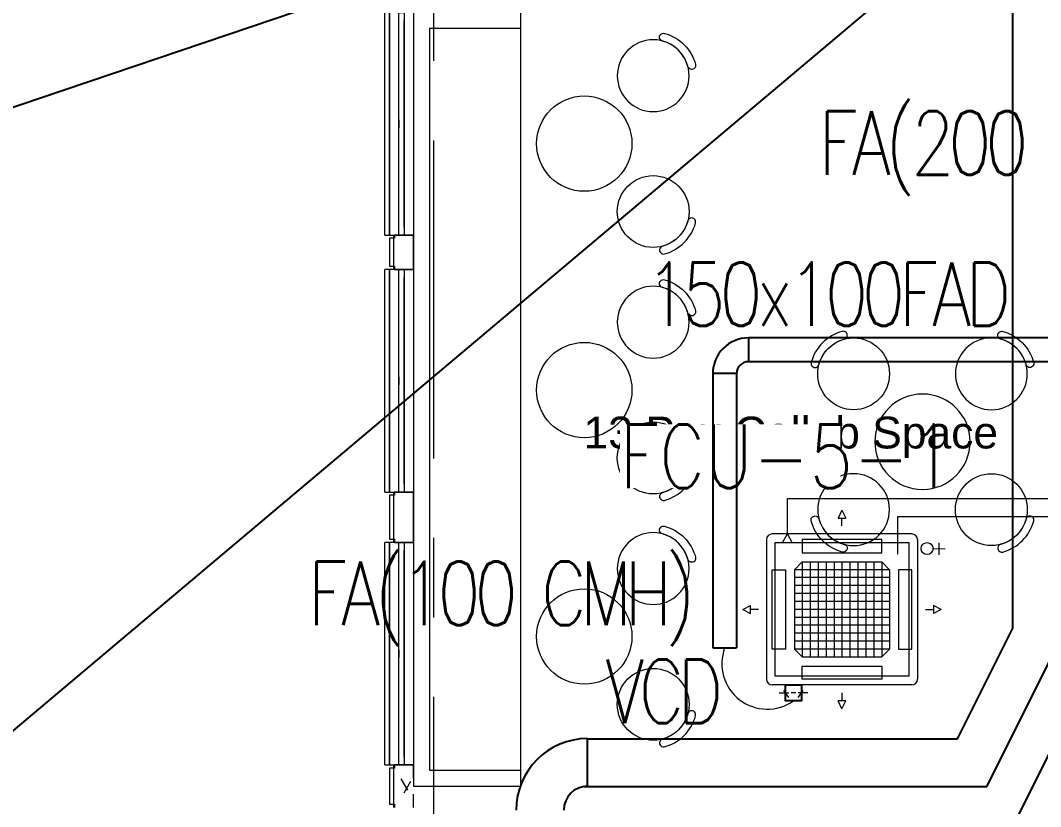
# Model space of a CAD drawing. Header units: millimetres. Extents: x 50620 to 404449, y -131543 to 97.
# Drawn here: x 346388 to 352809, y -40593 to -35648 of the extents above; entities that cross this region are included whole.
import ezdxf

# ---------------------------------------------------------------- set-up
doc = ezdxf.new("R2010")
doc.units = ezdxf.units.MM
doc.linetypes.add('CONTINOUS', pattern=[0])
doc.linetypes.add('IDA - Grid Line', pattern=[3500, 2000, -500, 500, -500])
for name, color, linetype, lineweight in [('1599_DB_A_BLK2_HQ_R21-2ND STOREY 20230517--$0$A-_GENM----_M', 8, 'Continuous', 9), ('1599_DB_A_BLK2_HQ_R21-2ND STOREY 20230517--$0$A-_WIND----_E', 8, 'Continuous', 9), ('1599_DB_A_BLK2_HQ_R21-2ND STOREY 20230517--$0$S-_COLN----_E', 8, 'Continuous', 9), ('A-_FLOR----_E', 8, 'Continuous', 9), ('A-_GENM----_M', 8, 'Continuous', 9), ('A-_WALL----_E', 8, 'Continuous', 9), ('A-_WALL----_E-1', 8, 'Continuous', 18), ('A-_WALL----_H-2', 8, 'Continuous', 9), ('A-_WIND----_E', 8, 'Continuous', 9), ('M-_ACMV TX', 6, 'Continuous', 25), ('M-_ACON----_E-N', 7, 'Continuous', 9), ('M-_ARCHI', 8, 'Continuous', 5), ('M-AC-TEXT', 5, 'CONTINOUS', 25), ('M-ACMV_CDP', 190, 'DRAIN_PIPE', 13), ('M-ACMV_FAD', 3, 'Continuous', 25), ('M-ACMV_FCU', 5, 'Continuous', 25), ('M-ACMV_FLEXD', 222, 'Continuous', 25), ('M-ACMV_PW', 8, 'REFRIGERANT', 25), ('M-ACMV_REF-P', 134, '500-1-RP', 9), ('M-FA TEXT', 3, 'Continuous', 25), ('M_ACMV_ANNOTATION', 7, 'Continuous', 20)]:
    doc.layers.add(name, color=color, linetype=linetype, lineweight=lineweight)
doc.layers.add('S-_ANOTGRID_E-1', color=9, linetype='IDA - Grid Line', lineweight=5, true_color=0x808080)
doc.styles.add('1599_DB_A_BLK2_HQ_R21-2ND STOREY 20230517--$0$Arial', font='arial.ttf')
doc.styles.add('Arial', font='arial.ttf', dxfattribs={"width": 0.8, "height": 300})
doc.styles.add('ROMANS', font='romans.shx', dxfattribs={"width": 0.8})
doc.styles.get("Standard").update_dxf_attribs({"font": 'arial.ttf'})
doc.linetypes.add('500-1-RP', pattern='A,0.75,-0.5,0.75,-0.5,0.75,-0.5,0.75,-1.7,["RP",Standard,S=1,R=0,X=-1,Y=-0.5],-1.7', length=7.9)
doc.linetypes.add('BATTING', pattern='A,0.0001,-0.1,[134,ltypeshp.shx,S=0.1,R=0,X=-0.1,Y=0],-0.2,[134,ltypeshp.shx,S=0.1,R=180,X=0.1,Y=0],-0.1', length=0.4001)
doc.linetypes.add('DRAIN_PIPE', pattern='A,0.5,-0.2,["D",Standard,S=0.1,R=0,X=-0.1,Y=-0.05],-0.25', length=0.95)
doc.linetypes.add('REFRIGERANT', pattern='A,15,-5.08,["R",Standard,S=2.54,R=0,X=-2.54,Y=-1.27],-5.08', length=25.16)
doc.dimstyles.get("Standard").update_dxf_attribs({"dimtxt": 200, "dimasz": 150, "dimexe": 0.18, "dimexo": 0.0625, "dimgap": 10, "dimtad": 1, "dimtih": 1, "dimtoh": 1, "dimdec": 0, "dimzin": 0, "dimdsep": 46, "dimtxsty": 'Standard', "dimcen": 0.09, "dimclrd": 256, "dimclre": 256, "dimclrt": 256, "dimadec": 0, "dimazin": 0, "dimtfac": 1, "dimtdec": 0, "dimtofl": 0, "dimtmove": 0, "dimatfit": 3, "dimfxl": 1, "dimtolj": 1, "dimtzin": 0, "dimarcsym": 1})

# ---------------------------------------------------------------- blocks, each defined once
blk = doc.blocks.new('SSO')
at = {"layer": 'M-ACMV_PW', "color": 1, "linetype": 'ByBlock', "lineweight": 5}
for points in [[(1064770.8, 20778.3), (1064771.8, 20867.5)], [(1064770.8, 20778.3), (1064771.8, 20867.5)], [(1064770.8, 20778.3), (1064771.8, 20867.5)], [(1064770.8, 20778.3), (1064771.8, 20867.5)], [(1064770.8, 20778.3), (1064771.8, 20867.5)], [(1064770.8, 20778.3), (1064771.8, 20867.5)], [(1064815.9, 20822.4), (1064726.7, 20823.4)], [(1064815.9, 20822.4), (1064726.7, 20823.4)]]:
    blk.add_lwpolyline(points, dxfattribs=at)
blk.add_circle((1064770.3, 20733.6), 44.6, dxfattribs=at)
blk.add_circle((1064770.3, 20733.6), 44.6, dxfattribs=at)
blk = doc.blocks.new('A$C49267d6b')
at = {"layer": 'M-_ACON----_E-N', "lineweight": 0}
for p, q in [((0, 127), (0, 76.2)), ((-25.4, 76.2), (12.7, 101.6)), ((0, 63.5), (0, 38.1)), ((-25.4, 25.4), (12.7, 0)), ((0, -25.4), (0, 25.4))]:
    blk.add_line(p, q, dxfattribs=at)
blk = doc.blocks.new('A$C81577ca4')
at = {"layer": 'M-ACMV_REF-P', "lineweight": 0, "ltscale": 0.75}
for p, q in [((-36, -125), (-86, -125)), ((19, -95), (-36, -125)), ((19, -155), (-36, -125))]:
    blk.add_line(p, q, dxfattribs=at)
blk = doc.blocks.new('A$Ca8a76259')
at = {"layer": 'M-ACMV_FCU', "lineweight": 18}
for p, q in [((0, 625), (-25, 575)), ((0, 625), (25, 575)), ((-25, 575), (25, 575)), ((0, 525), (0, 575)), ((439, 475), (-439, 475)), ((439, 475), (439, 475)), ((-475, 439), (-475, -439)), ((475, 439), (475, 439)), ((475, 439), (475, -439)), ((-298.5, 250), (-250, 298.5)), ((-250, 298.5), (250, 298.5)), ((-250, 298.5), (-250, -298.5)), ((-200, 298.5), (-200, -298.5)), ((-150, 298.5), (-150, -298.5)), ((-100, 298.5), (-100, -298.5)), ((-50, 298.5), (-50, -298.5)), ((0, 298.5), (0, -298.5)), ((50, 298.5), (50, -298.5)), ((100, 298.5), (100, -298.5)), ((150, 298.5), (150, -298.5)), ((200, 298.5), (200, -298.5)), ((250, 298.5), (298.5, 250)), ((250, 298.5), (250, -298.5)), ((-298.5, 250), (-298.5, -250)), ((298.5, 250), (-298.5, 250)), ((298.5, 200), (-298.5, 200)), ((298.5, 250), (298.5, -250)), ((298.5, 150), (-298.5, 150)), ((298.5, 100), (-298.5, 100)), ((-625, 0), (-575, 25)), ((-625, 0), (-575, -25)), ((-575, -25), (-575, 25)), ((-525, 0), (-575, 0)), ((298.5, 50), (-298.5, 50)), ((298.5, 0), (-298.5, 0)), ((525, 0), (575, 0)), ((575, 25), (575, -25)), ((625, 0), (575, 25)), ((625, 0), (575, -25)), ((298.5, -50), (-298.5, -50)), ((298.5, -100), (-298.5, -100)), ((298.5, -150), (-298.5, -150)), ((298.5, -200), (-298.5, -200)), ((-250, -298.5), (-298.5, -250)), ((298.5, -250), (-298.5, -250)), ((250, -298.5), (298.5, -250)), ((-250, -298.5), (250, -298.5)), ((439, -475), (-439, -475)), ((25, -575), (-25, -575)), ((0, -625), (-25, -575)), ((0, -525), (0, -575)), ((0, -625), (25, -575))]:
    blk.add_line(p, q, dxfattribs=at)
for points in [[(420, 420), (420, -420), (-420, -420), (-420, 420)], [(-250, 356), (250, 356), (250, 439), (-250, 439)], [(-356, 250), (-356, -250), (-439, -250), (-439, 250)], [(356, 250), (356, -250), (439, -250), (439, 250)], [(-250, -356), (250, -356), (250, -439), (-250, -439)]]:
    blk.add_lwpolyline(points, close=True, dxfattribs=at)
for centre, start, end in [((-439, 439), 90, 180), ((439, 439), 0, 90), ((-439, -439), 180, 270), ((439, -439), 270, 0)]:
    blk.add_arc(centre, 36, start, end, dxfattribs=at)
blk = doc.blocks.new('IDA - Casement w Top Hung - 2 Panels - 1400L X 1800H - B2-AW01-3560558-BLK 2 2ND STOREY PLAN')
at = {"layer": 'A-_WIND----_E'}
for p, q in [((-700, 17.5), (700, 17.5)), ((-700, 17.5), (-700, -17.5)), ((-650, 17.5), (-615, 17.5)), ((-650, 17.5), (-25, 17.5)), ((-650, 17.5), (650, 17.5)), ((-650, 17.5), (650, 17.5)), ((-615, 17.5), (-35, 17.5)), ((-615, 17.5), (-60, 17.5)), ((-35, 17.5), (0, 17.5)), ((25, 17.5), (-24.9, 17.5)), ((0, 17.5), (35, 17.5)), ((25, 17.5), (650, 17.5)), ((35, 17.5), (615, 17.5)), ((60, 17.5), (615, 17.5)), ((615, 17.5), (650, 17.5)), ((700, 17.5), (700, -17.5)), ((700, -17.5), (-700, -17.5)), ((-615, -17.5), (-650, -17.5)), ((-25, -17.5), (-650, -17.5)), ((650, -17.5), (-650, -17.5)), ((-650, -17.5), (650, -17.5)), ((-35, -17.5), (-615, -17.5)), ((-60, -17.5), (-615, -17.5)), ((0, -17.5), (-35, -17.5)), ((25, -17.5), (-24.9, -17.5)), ((35, -17.5), (0, -17.5)), ((650, -17.5), (25, -17.5)), ((615, -17.5), (35, -17.5)), ((615, -17.5), (60, -17.5)), ((650, -17.5), (615, -17.5))]:
    blk.add_line(p, q, dxfattribs=at)
blk = doc.blocks.new('IDA - Casement w Top Hung - 2 Panels - 1400L X 1800H - B2-AW01-V68-BLK 2 2ND STOREY PLAN')
at = {"layer": 'A-_WIND----_E'}
for p, q in [((-700, 17.5), (700, 17.5)), ((-700, 17.5), (-700, -17.5)), ((-650, 17.5), (-615, 17.5)), ((-650, 17.5), (-25, 17.5)), ((-650, 17.5), (650, 17.5)), ((-650, 17.5), (650, 17.5)), ((-615, 17.5), (-35, 17.5)), ((-615, 17.5), (-60, 17.5)), ((-35, 17.5), (0, 17.5)), ((22.3, 17.5), (-24.9, 17.5)), ((0, 17.5), (35, 17.5)), ((25, 17.5), (650, 17.5)), ((35, 17.5), (615, 17.5)), ((60, 17.5), (615, 17.5)), ((615, 17.5), (650, 17.5)), ((700, 17.5), (700, -17.5)), ((700, -17.5), (-700, -17.5)), ((-615, -17.5), (-650, -17.5)), ((-25, -17.5), (-650, -17.5)), ((650, -17.5), (-650, -17.5)), ((-650, -17.5), (650, -17.5)), ((-35, -17.5), (-615, -17.5)), ((-60, -17.5), (-615, -17.5)), ((0, -17.5), (-35, -17.5)), ((22.3, -17.5), (-24.9, -17.5)), ((35, -17.5), (0, -17.5)), ((650, -17.5), (25, -17.5)), ((615, -17.5), (35, -17.5)), ((615, -17.5), (60, -17.5)), ((650, -17.5), (615, -17.5))]:
    blk.add_line(p, q, dxfattribs=at)
blk = doc.blocks.new('Wall Motif - Type 1-2673956-BLK 2 2ND STOREY PLAN')
at = {"layer": 'A-_GENM----_M'}
for p, q in [((-575, -75), (825, -75)), ((-575, -75), (-575, -105)), ((825, -105), (-575, -105)), ((-525, -75), (81.1, -75)), ((81.1, -105), (-525, -105)), ((-481.1, -75), (125, -75)), ((-481.1, -75), (731.1, -75)), ((125, -105), (-481.1, -105)), ((731.1, -105), (-481.1, -105)), ((125, -75), (731.1, -75)), ((731.1, -105), (125, -105)), ((168.9, -75), (775, -75)), ((775, -105), (168.9, -105)), ((825, -105), (825, -75))]:
    blk.add_line(p, q, dxfattribs=at)
blk = doc.blocks.new('1599_DB_A_BLK2_HQ_R21-2ND STOREY 20230517--$0$Wall Motif - Type 1-2673956-LINKVIEW_BLK2_2ND STOREY')
at = {"layer": '1599_DB_A_BLK2_HQ_R21-2ND STOREY 20230517--$0$A-_GENM----_M'}
for p, q in [((-575, -75), (825, -75)), ((-575, -75), (-575, -105)), ((825, -105), (-575, -105)), ((825, -105), (825, -75))]:
    blk.add_line(p, q, dxfattribs=at)
blk = doc.blocks.new('1599_DB_A_BLK2_HQ_R21-2ND STOREY 20230517--$0$IDA - Casement w Top Hung - 2 Panels - 1400L X 1800H - B2-AW01-3560558-LINKVIEW_BLK2_2ND STOREY')
at = {"layer": '1599_DB_A_BLK2_HQ_R21-2ND STOREY 20230517--$0$A-_WIND----_E'}
for p, q in [((-700, 17.5), (700, 17.5)), ((-700, 17.5), (-700, -17.5)), ((700, 17.5), (700, -17.5)), ((700, -17.5), (-700, -17.5))]:
    blk.add_line(p, q, dxfattribs=at)
blk = doc.blocks.new('ARCHI 2ND_2024 09 11')
at = {"layer": '1599_DB_A_BLK2_HQ_R21-2ND STOREY 20230517--$0$S-_COLN----_E', "lineweight": 5}
h = blk.add_hatch(dxfattribs=at)
h.set_pattern_fill('FP_3', color=8, style=0, pattern_type=2)
h.set_pattern_definition([(6e-11, (-28420.7, -3975.34), (1016, 254), [83.82, -678.18, 83.82, -678.18, -4064]), (6e-11, (-28420.7, -3975.34), (1016, 254), [-1524, 83.82, -1440.18, 83.82, -678.18, -1778]), (6e-11, (-28420.7, -3975.34), (1016, 254), [-3810, 83.82, -424.18, 83.82, -1186.18]), (120, (-28039.7, -3848.34), (-727.9705, 752.882), [83.82, -678.18, 83.82, -678.18, -4064]), (120, (-28039.7, -3848.34), (-727.9705, 752.882), [-1524, 83.82, -1440.18, 83.82, -678.18, -1778]), (120, (-28039.7, -3848.34), (-727.9705, 752.882), [-3810, 83.82, -424.18, 83.82, -1186.18]), (240, (-27912.7, -3340.34), (-288.0295, -1006.882), [83.82, -678.18, 83.82, -678.18, -4064]), (240, (-27912.7, -3340.34), (-288.0295, -1006.882), [-1524, 83.82, -1440.18, 83.82, -678.18, -1778]), (240, (-27912.7, -3340.34), (-288.0295, -1006.882), [-3810, 83.82, -424.18, 83.82, -1186.18])])
h.paths.add_polyline_path([(-36217.7, -9216.7), (-36125, -9216.7), (-36125, -9000), (-36245, -9000), (-36245, -9020), (-36250, -9020), (-36250, -9196.7), (-36245, -9196.7), (-36245, -9216.7), (-36234.8, -9216.7)], flags=0)
at = {"layer": 'A-_WALL----_H-2', "lineweight": 5}
h = blk.add_hatch(dxfattribs=at)
h.set_pattern_fill('FP_3', color=256, style=0, pattern_type=2)
h.set_pattern_definition([(360, (102886.37, 38752.37), (1016, 254), [83.82, -678.18, 83.82, -678.18, -4064]), (360, (102886.37, 38752.37), (1016, 254), [-1524, 83.82, -1440.18, 83.82, -678.18, -1778]), (360, (102886.37, 38752.37), (1016, 254), [-3810, 83.82, -424.18, 83.82, -1186.18]), (120, (103267.37, 38879.37), (-727.97045, 752.8818), [83.82, -678.18, 83.82, -678.18, -4064]), (120, (103267.37, 38879.37), (-727.97045, 752.8818), [-1524, 83.82, -1440.18, 83.82, -678.18, -1778]), (120, (103267.37, 38879.37), (-727.97045, 752.8818), [-3810, 83.82, -424.18, 83.82, -1186.18]), (240, (103394.37, 39387.37), (-288.02955, -1006.8818), [83.82, -678.18, 83.82, -678.18, -4064]), (240, (103394.37, 39387.37), (-288.02955, -1006.8818), [-1524, 83.82, -1440.18, 83.82, -678.18, -1778]), (240, (103394.37, 39387.37), (-288.02955, -1006.8818), [-3810, 83.82, -424.18, 83.82, -1186.18])])
h.paths.add_polyline_path([(-36245, -19800), (-36125, -19800), (-36125, -19533.3), (-36245, -19533.7), (-36246.7, -19553), (-36250, -19554.6), (-36250, -19780), (-36245, -19780.6)])
h.paths.add_polyline_path([(-36200, -18133.3), (-36125, -18133), (-36125, -17866.7), (-36245, -17866.9), (-36246.7, -17886.7), (-36250, -17888.9), (-36250, -18108.3), (-36200, -18108.3), (-36200, -18133)])
h.paths.add_polyline_path([(-36217.7, -16466.7), (-36125, -16466.7), (-36125, -16200), (-36245, -16200.7), (-36245, -16220), (-36250, -16220), (-36250, -16446.7), (-36245, -16447.3), (-36245, -16466.7)])
h.paths.add_polyline_path([(-36245, -12600), (-36125, -12600), (-36125, -12333.3), (-36245, -12335.4), (-36245, -12353.3), (-36250, -12354.2), (-36250, -12580), (-36245, -12582)])
h.paths.add_polyline_path([(-36210.3, -10933.3), (-36125, -10933.3), (-36125, -10616.7), (-36245, -10619.3), (-36245, -10636.7), (-36250, -10637.5), (-36250, -10913.3), (-36245, -10915.9), (-36245, -10933.3), (-36217.5, -10933.3)])
h.paths.add_polyline_path([(-36245, -9216.7), (-36125, -9216.7), (-36125, -9000), (-36245, -9000), (-36245, -9020), (-36250, -9020), (-36250, -9196.7), (-36245, -9196.7), (-36245, -9199.8)])
h.paths.add_polyline_path([(-36182.7, -5400), (-36125, -5400), (-36125, -5183.3), (-36245, -5183.3), (-36245, -5203.3), (-36250, -5204.2), (-36250, -5380), (-36245, -5380), (-36245, -5400), (-36217.5, -5400)])
h.paths.add_polyline_path([(-36217.7, -3783.3), (-36125, -3783.3), (-36125, -3566.7), (-36245, -3566.7), (-36245, -3586.7), (-36250, -3586.7), (-36250, -3763.3), (-36245, -3763.3), (-36245, -3783.3)])
h.paths.add_polyline_path([(-36217.5, -2166.7), (-36125, -2166.7), (-36125, -1950), (-36245, -1950), (-36245, -1970), (-36250, -1970.8), (-36250, -2146.7), (-36245, -2146.7), (-36245, -2166.7), (-36217.7, -2166.7)])
at = {"layer": '1599_DB_A_BLK2_HQ_R21-2ND STOREY 20230517--$0$S-_COLN----_E', "color": 8, "lineweight": 5}
for p, q in [((-36275, -9000), (-36275, -7600)), ((-36125, -7600), (-36125, -9000)), ((-36275, -9000), (-36245, -9000)), ((-36275, -9020), (-36275, -9196.7)), ((-36245, -9020), (-36275, -9020)), ((-36250, -9000), (-36250, -9020)), ((-36250, -9020), (-36250, -9196.7)), ((-36245, -9000), (-36245, -9020)), ((-36217.7, -9000), (-36245, -9000)), ((-36125, -9000), (-36182.7, -9000)), ((-36125, -9216.7), (-36125, -9000)), ((-36275, -9196.7), (-36245, -9196.7)), ((-36275, -10616.7), (-36275, -9216.7)), ((-36245, -9216.7), (-36275, -9216.7)), ((-36250, -9196.7), (-36250, -9216.7)), ((-36245, -9196.7), (-36245, -9216.7)), ((-36245, -9216.7), (-36217.7, -9216.7)), ((-36182.7, -9216.7), (-36125, -9216.7)), ((-36125, -9216.7), (-36125, -10616.7)), ((-36275, -10616.7), (-36245, -10616.7)), ((-36275, -10636.7), (-36275, -10913.3)), ((-36245, -10636.7), (-36275, -10636.7)), ((-36250, -10616.7), (-36250, -10636.7)), ((-36250, -10636.7), (-36250, -10913.3)), ((-36245, -10616.7), (-36245, -10636.7)), ((-36217.7, -10616.7), (-36245, -10616.7)), ((-36125, -10616.7), (-36182.7, -10616.7)), ((-36125, -10933.3), (-36125, -10616.7)), ((-36275, -10913.3), (-36245, -10913.3)), ((-36250, -10913.3), (-36250, -10933.3)), ((-36245, -10913.3), (-36245, -10933.3)), ((-36275, -12333.3), (-36275, -10933.3)), ((-36245, -10933.3), (-36275, -10933.3)), ((-36245, -10933.3), (-36217.7, -10933.3)), ((-36182.7, -10933.3), (-36125, -10933.3)), ((-36125, -10933.3), (-36125, -12333.3)), ((-36275, -12333.3), (-36245, -12333.3)), ((-36275, -12353.3), (-36275, -12580)), ((-36245, -12353.3), (-36275, -12353.3)), ((-36250, -12333.3), (-36250, -12353.3)), ((-36250, -12353.3), (-36250, -12580)), ((-36245, -12333.3), (-36245, -12353.3)), ((-36217.7, -12333.3), (-36245, -12333.3)), ((-36125, -12333.3), (-36182.7, -12333.3)), ((-36125, -12416.7), (-36125, -12333.3)), ((-36125, -12600), (-36125, -12516.7)), ((-36275, -12580), (-36245, -12580)), ((-36250, -12580), (-36250, -12600)), ((-36245, -12580), (-36245, -12600))]:
    blk.add_line(p, q, dxfattribs=at)
for points in [[(-36125, -12466.7), (-35450, -12466.7), (-35450, -7600), (-36125, -7600)], [(-36025, -12366.7), (-35450, -12366.7), (-35450, -7700), (-36025, -7700)]]:
    blk.add_lwpolyline(points, close=True, dxfattribs=at)
at = {"layer": '1599_DB_A_BLK2_HQ_R21-2ND STOREY 20230517--$0$S-_COLN----_E', "color": 8, "lineweight": 5, "extrusion": (5.42101e-20, -1.69407e-21, -1)}
for centre, radius in [((34616.3, -7997.9), 226), ((34616.3, -9547.9), 226), ((32487.6, -9872.9), 226), ((32921.3, -10300), 300), ((33354.9, -10727.1), 226), ((34616.3, -11097.9), 226)]:
    blk.add_circle(centre, radius, dxfattribs=at)
at = {"layer": '1599_DB_A_BLK2_HQ_R21-2ND STOREY 20230517--$0$S-_COLN----_E', "color": 8, "lineweight": 5}
for centre, radius in [((-35050, -8425), 300), ((-34616.3, -8852.1), 226), ((-35050, -9975), 300), ((-33354.9, -9872.9), 226), ((-34616.3, -10402.1), 226), ((-32487.6, -10727.1), 226), ((-35050, -11525), 300), ((-34616.3, -11952.1), 226)]:
    blk.add_circle(centre, radius, dxfattribs=at)
at = {"layer": '1599_DB_A_BLK2_HQ_R21-2ND STOREY 20230517--$0$S-_COLN----_E', "color": 8, "lineweight": 5, "extrusion": (5.42101e-20, -1.69407e-21, -1)}
for centre, radius, start, end in [((34551.4, -7755.5), 25, 285, 105), ((34616.3, -7997.9), 276, 105, 165), ((34373.9, -7933), 25, 165, 345.00001), ((34616.3, -8852.1), 226, 195, 255), ((34551.4, -9305.5), 25, 285, 105), ((34616.3, -9547.9), 276, 105, 165), ((34373.9, -9483), 25, 165, 345.00001), ((32422.7, -9630.5), 25, 285, 105), ((32487.6, -9872.9), 276, 105, 165), ((33354.9, -9872.9), 226, 15, 75), ((32245.2, -9808), 25, 165, 345.00001), ((34616.3, -10402.1), 226, 195, 255), ((33597.4, -10792), 25, 345, 165.00001), ((32487.6, -10727.1), 226, 195, 255), ((34551.4, -10855.5), 25, 285, 105), ((34616.3, -11097.9), 276, 105, 165), ((33354.9, -10727.1), 276, 285, 345), ((33419.9, -10969.5), 25, 105, 285), ((34373.9, -11033), 25, 165, 345.00001), ((34616.3, -11952.1), 226, 195, 255)]:
    blk.add_arc(centre, radius, start, end, dxfattribs=at)
at = {"layer": '1599_DB_A_BLK2_HQ_R21-2ND STOREY 20230517--$0$S-_COLN----_E', "color": 8, "lineweight": 5}
for centre, radius, start, end in [((-34616.3, -7997.9), 226, 15, 75), ((-34616.3, -8852.1), 276, 285, 345), ((-34373.9, -8917), 25, 345, 165.00001), ((-34551.4, -9094.5), 25, 105, 285), ((-34616.3, -9547.9), 226, 15, 75), ((-33354.9, -9872.9), 276, 105, 165), ((-33419.9, -9630.5), 25, 285, 105), ((-32487.6, -9872.9), 226, 15, 75), ((-33597.4, -9808), 25, 165, 345.00001), ((-34373.9, -10467), 25, 345, 165.00001), ((-34616.3, -10402.1), 276, 285, 345), ((-34551.4, -10644.5), 25, 105, 285), ((-33354.9, -10727.1), 226, 195, 255), ((-32245.2, -10792), 25, 345, 165.00001), ((-32487.6, -10727.1), 276, 285, 345), ((-34616.3, -11097.9), 226, 15, 75), ((-32422.7, -10969.5), 25, 105, 285), ((-34373.9, -12017), 25, 345, 165.00001), ((-34616.3, -11952.1), 276, 285, 345), ((-34551.4, -12194.5), 25, 105, 285)]:
    blk.add_arc(centre, radius, start, end, dxfattribs=at)
at = {"layer": 'A-_FLOR----_E', "lineweight": 5}
for p, q in [((-36250, -9000), (-36250, -9020)), ((-36250, -9020), (-36250, -9196.7)), ((-36250, -9196.7), (-36250, -9216.7)), ((-36250, -10616.7), (-36250, -10636.7)), ((-36250, -10636.7), (-36250, -10913.3)), ((-36250, -10913.3), (-36250, -10933.3)), ((-36250, -12333.3), (-36250, -12353.3)), ((-36250, -12353.3), (-36250, -12580)), ((-36250, -12580), (-36250, -12600))]:
    blk.add_line(p, q, dxfattribs=at)
at = {"layer": 'A-_WALL----_E', "lineweight": 5}
for p, q in [((-36275, -9000), (-36275, -7600)), ((-36125, -7600), (-36125, -9000)), ((-36275, -9000), (-36245, -9000)), ((-36250, -9020), (-36250, -9196.7)), ((-36250, -9020), (-36250, -9196.7)), ((-36245, -9000), (-36125, -9000)), ((-36245, -9216.7), (-36275, -9216.7)), ((-36275, -10616.7), (-36275, -9216.7)), ((-36125, -9216.7), (-36245, -9216.7)), ((-36125, -9216.7), (-36125, -10616.7)), ((-36275, -10616.7), (-36245, -10616.7)), ((-36250, -10636.7), (-36250, -10913.3)), ((-36250, -10636.7), (-36250, -10913.3)), ((-36245, -10616.7), (-36125, -10616.7)), ((-36245, -10933.3), (-36275, -10933.3)), ((-36275, -12333.3), (-36275, -10933.3)), ((-36125, -10933.3), (-36245, -10933.3)), ((-36125, -10933.3), (-36125, -12333.3)), ((-36275, -12333.3), (-36245, -12333.3)), ((-36250, -12353.3), (-36250, -12580)), ((-36250, -12353.3), (-36250, -12580)), ((-36245, -12333.3), (-36125, -12333.3))]:
    blk.add_line(p, q, dxfattribs=at)
at = {"layer": 'A-_WALL----_E-1', "lineweight": 5}
for p, q in [((-36245, -9020), (-36275, -9020)), ((-36275, -9020), (-36275, -9196.7)), ((-36125, -9000), (-36245, -9000)), ((-36245, -9000), (-36245, -9020)), ((-36125, -9216.7), (-36125, -9000)), ((-36275, -9196.7), (-36245, -9196.7)), ((-36245, -9196.7), (-36245, -9216.7)), ((-36245, -9216.7), (-36125, -9216.7)), ((-36245, -10636.7), (-36275, -10636.7)), ((-36275, -10636.7), (-36275, -10913.3)), ((-36125, -10616.7), (-36245, -10616.7)), ((-36245, -10616.7), (-36245, -10636.7)), ((-36125, -10933.3), (-36125, -10616.7)), ((-36275, -10913.3), (-36245, -10913.3)), ((-36245, -10913.3), (-36245, -10933.3)), ((-36245, -10933.3), (-36125, -10933.3)), ((-36245, -12353.3), (-36275, -12353.3)), ((-36275, -12353.3), (-36275, -12580)), ((-36125, -12333.3), (-36245, -12333.3)), ((-36245, -12333.3), (-36245, -12353.3)), ((-36125, -12416.7), (-36125, -12333.3)), ((-36125, -12600), (-36125, -12516.7)), ((-36275, -12580), (-36245, -12580)), ((-36245, -12580), (-36245, -12600))]:
    blk.add_line(p, q, dxfattribs=at)
at = {"layer": 'S-_ANOTGRID_E-1', "color": 8, "lineweight": 5}
blk.add_line((-36000, 26594.8), (-36000, -83806.9), dxfattribs=at)
at = {"layer": '1599_DB_A_BLK2_HQ_R21-2ND STOREY 20230517--$0$S-_COLN----_E', "color": 8, "lineweight": 5}
for name, p, rotation in [('1599_DB_A_BLK2_HQ_R21-2ND STOREY 20230517--$0$Wall Motif - Type 1-2673956-LINKVIEW_BLK2_2ND STOREY', (-36200, -8175), 270.0000000000586), ('1599_DB_A_BLK2_HQ_R21-2ND STOREY 20230517--$0$IDA - Casement w Top Hung - 2 Panels - 1400L X 1800H - B2-AW01-3560558-LINKVIEW_BLK2_2ND STOREY', (-36200.2, -8300), 90.0000000000586), ('1599_DB_A_BLK2_HQ_R21-2ND STOREY 20230517--$0$Wall Motif - Type 1-2673956-LINKVIEW_BLK2_2ND STOREY', (-36200, -9791.7), 270.0000000000586), ('1599_DB_A_BLK2_HQ_R21-2ND STOREY 20230517--$0$IDA - Casement w Top Hung - 2 Panels - 1400L X 1800H - B2-AW01-3560558-LINKVIEW_BLK2_2ND STOREY', (-36200.2, -9916.7), 90.0000000000586), ('1599_DB_A_BLK2_HQ_R21-2ND STOREY 20230517--$0$Wall Motif - Type 1-2673956-LINKVIEW_BLK2_2ND STOREY', (-36200, -11508.3), 270.0000000000586), ('1599_DB_A_BLK2_HQ_R21-2ND STOREY 20230517--$0$IDA - Casement w Top Hung - 2 Panels - 1400L X 1800H - B2-AW01-3560558-LINKVIEW_BLK2_2ND STOREY', (-36200.2, -11633.3), 90.0000000000586)]:
    blk.add_blockref(name, p, dxfattribs=dict(at, rotation=rotation))
at = {"layer": 'A-_GENM----_M', "lineweight": 5, "rotation": 270}
for p in [(-36200, -8175), (-36200, -9791.7), (-36200, -11508.3)]:
    blk.add_blockref('Wall Motif - Type 1-2673956-BLK 2 2ND STOREY PLAN', p, dxfattribs=at)
at = {"layer": 'A-_WIND----_E', "lineweight": 5, "rotation": 89.99999999999997}
for name, p in [('IDA - Casement w Top Hung - 2 Panels - 1400L X 1800H - B2-AW01-3560558-BLK 2 2ND STOREY PLAN', (-36200.2, -8300)), ('IDA - Casement w Top Hung - 2 Panels - 1400L X 1800H - B2-AW01-3560558-BLK 2 2ND STOREY PLAN', (-36200.2, -9916.7)), ('IDA - Casement w Top Hung - 2 Panels - 1400L X 1800H - B2-AW01-V68-BLK 2 2ND STOREY PLAN', (-36200.2, -11633.3))]:
    blk.add_blockref(name, p, dxfattribs=at)
at = {"layer": '1599_DB_A_BLK2_HQ_R21-2ND STOREY 20230517--$0$S-_COLN----_E', "color": 8, "lineweight": 5, "insert": (-35054.6, -10142.2), "char_height": 200, "width": 5569.565, "attachment_point": 1, "style": '1599_DB_A_BLK2_HQ_R21-2ND STOREY 20230517--$0$Arial'}
blk.add_mtext('13 Pax Collab Space', dxfattribs=at)

msp = doc.modelspace()

# ---------------------------------------------------------------- block references
at = {"layer": 'M-_ARCHI', "lineweight": 5, "extrusion": (0.000419962, 1.0854e-05, 1), "rotation": 359.9999887056363}
msp.add_blockref('ARCHI 2ND_2024 09 11', (384987.1, -27998.1, 422.1), dxfattribs=at)

# ---------------------------------------------------------------- next in the draw order: linework, layer by layer
at = {"layer": 'M-ACMV_CDP', "ltscale": 2.5}
for q in [(356786.8, -38768.4), (351909.6, -39005.1)]:
    msp.add_line((351909.6, -38768.4), q, dxfattribs=at)
at = {"layer": 'M-ACMV_FAD'}
for p, q in [((352633.7, -39471.4, -1.8), (352633.7, -29021.8, -0.8)), ((350970.8, -37644.8), (350970.8, -37794.8)), ((355515.3, -37794.8), (350970.8, -37794.8)), ((350895.8, -37869.8), (350745.8, -37869.8)), ((352286.2, -40166.5, -1.8), (352633.7, -39471.4, -1.8)), ((352471.7, -40466.5, -1.8), (352933.7, -39542.2, -1.8)), ((350745.8, -39595.4), (350895.8, -39595.4)), ((352664.9, -40659.1, 10.9), (353114.9, -39758.9, 10.9)), ((349958.4, -40465.1), (349958.4, -40165.1)), ((349958.4, -40166.5, -53.7), (352286.2, -40166.5, -53.7)), ((349937.5, -40466.5, -53.7), (352471.7, -40466.5, -1.8))]:
    msp.add_line(p, q, dxfattribs=at)
msp.add_lwpolyline([(355515.3, -37644.8), (350970.8, -37644.8)], dxfattribs=at)
msp.add_lwpolyline([(351304.1, -39827.9), (351304.1, -39927.9), (351204.1, -39927.9), (351204.1, -39827.9)], close=True, dxfattribs=at)
for centre, radius in [((350970.8, -37869.8), 225), ((350970.8, -37869.8), 75), ((349958.4, -40615.1), 450), ((349958.4, -40615.1), 150)]:
    msp.add_arc(centre, radius, 90, 180, dxfattribs=at)
at = {"layer": 'M-ACMV_FLEXD', "color": 3, "linetype": 'BATTING', "lineweight": 0}
msp.add_arc((351089.2, -39694.2), 286, 159.77247, 305.21682, dxfattribs=at)
at = {"layer": 'M-ACMV_REF-P', "color": 116, "ltscale": 0.25, "true_color": 0x136734}
for p, q in [((351215.9, -38827.9), (351215.9, -38654.3)), ((351215.9, -38654.3), (356866.8, -38654.3))]:
    msp.add_line(p, q, dxfattribs=at)

# ---------------------------------------------------------------- next in the draw order: block references
at = {"layer": 'M-_ACMV TX', "xscale": -1.181061443391948, "yscale": 1.181061443391948, "zscale": 1.181061443391948, "rotation": 270}
msp.add_blockref('A$C49267d6b', (351194.1, -39877.9), dxfattribs=at)
at = {"layer": 'M-ACMV_FAD', "rotation": 270}
msp.add_blockref('A$C81577ca4', (351340.9, -38913.9), dxfattribs=at)
at = {"layer": 'M-ACMV_FCU'}
msp.add_blockref('A$Ca8a76259', (351559.4, -39352.9), dxfattribs=at)
at = {"layer": 'M-ACMV_PW', "color": 1, "linetype": 'ByBlock', "lineweight": 5, "xscale": 0.85, "yscale": 0.85, "zscale": 0.85, "rotation": 270}
msp.add_blockref('SSO', (334471.3, 866084.6), dxfattribs=at)

# ---------------------------------------------------------------- next in the draw order: texts
at = {"layer": 'M-AC-TEXT', "insert": (350161.6, -38589.5, 275.7), "char_height": 400, "width": 1387.264, "attachment_point": 7, "line_spacing_factor": 0.8, "style": 'ROMANS', "bg_fill": 3, "box_fill_scale": 1, "bg_fill_color": 256, "bg_fill_transparency": 0}
msp.add_mtext('{\\Fsimplex|c0;FCU-5-1}', dxfattribs=at)
at = {"layer": 'M-FA TEXT', "char_height": 400, "attachment_point": 7, "line_spacing_factor": 0.8, "style": 'ROMANS'}
for s, insert, width in [('{\\T0.8;FA(200 CMH)}', (351410.8, -36751.7), 2751.486), ('{\\T0.8;FA(100 CMH)}', (348196, -39584.9, 551.3), 2692.553), ('{\\W0.8;\\T0.8;VCD}', (350069.1, -40067.4, 498), 2424.756)]:
    msp.add_mtext(s, dxfattribs=dict(at, insert=insert, width=width))
at = {"layer": 'M-FA TEXT', "linetype": 'Continuous', "insert": (350319.8, -37569.8, 20.8), "char_height": 400, "width": 2324.775, "attachment_point": 7, "line_spacing_factor": 0.8, "style": 'Arial'}
msp.add_mtext('{\\Fromans|c0;\\T0.8;150x100FAD}', dxfattribs=at)

# ---------------------------------------------------------------- next in the draw order: leaders
at = {"layer": 'M_ACMV_ANNOTATION'}
for points in [[(349290.3, -35198, -258.2), (341222.3, -37926.5, -258.2), (327112.3, -37926.5, -258.2)], [(354101.1, -40713.2, 21.6), (346287.2, -46451.9, 25), (326854.7, -46451.8, 33.1)]]:
    msp.add_leader(points, dimstyle='Standard', override={"dimasz": 300, "dimtad": 0, "dimldrblk": 'DotBlank', "dimfxl": 100, "dimarcsym": 2}, dxfattribs=at)

# ---------------------------------------------------------------- next in the draw order: linework, layer by layer
at = {"layer": 'M-ACMV_FAD'}
msp.add_line((350895.8, -37869.8), (350895.8, -39595.4), dxfattribs=at)
msp.add_lwpolyline([(350745.8, -37869.8), (350745.8, -39595.4)], dxfattribs=at)

# ---------------------------------------------------------------- next in the draw order: leaders
at = {"layer": 'M_ACMV_ANNOTATION'}
msp.add_leader([(354463.5, -33278.3, 29.2), (344078.1, -42018.7, 29.2), (327112.3, -41933.3, 29.2)], dimstyle='Standard', override={"dimasz": 300, "dimtad": 0, "dimldrblk": 'DotBlank', "dimfxl": 100, "dimarcsym": 2}, dxfattribs=at)

doc.saveas('drawing.dxf')
